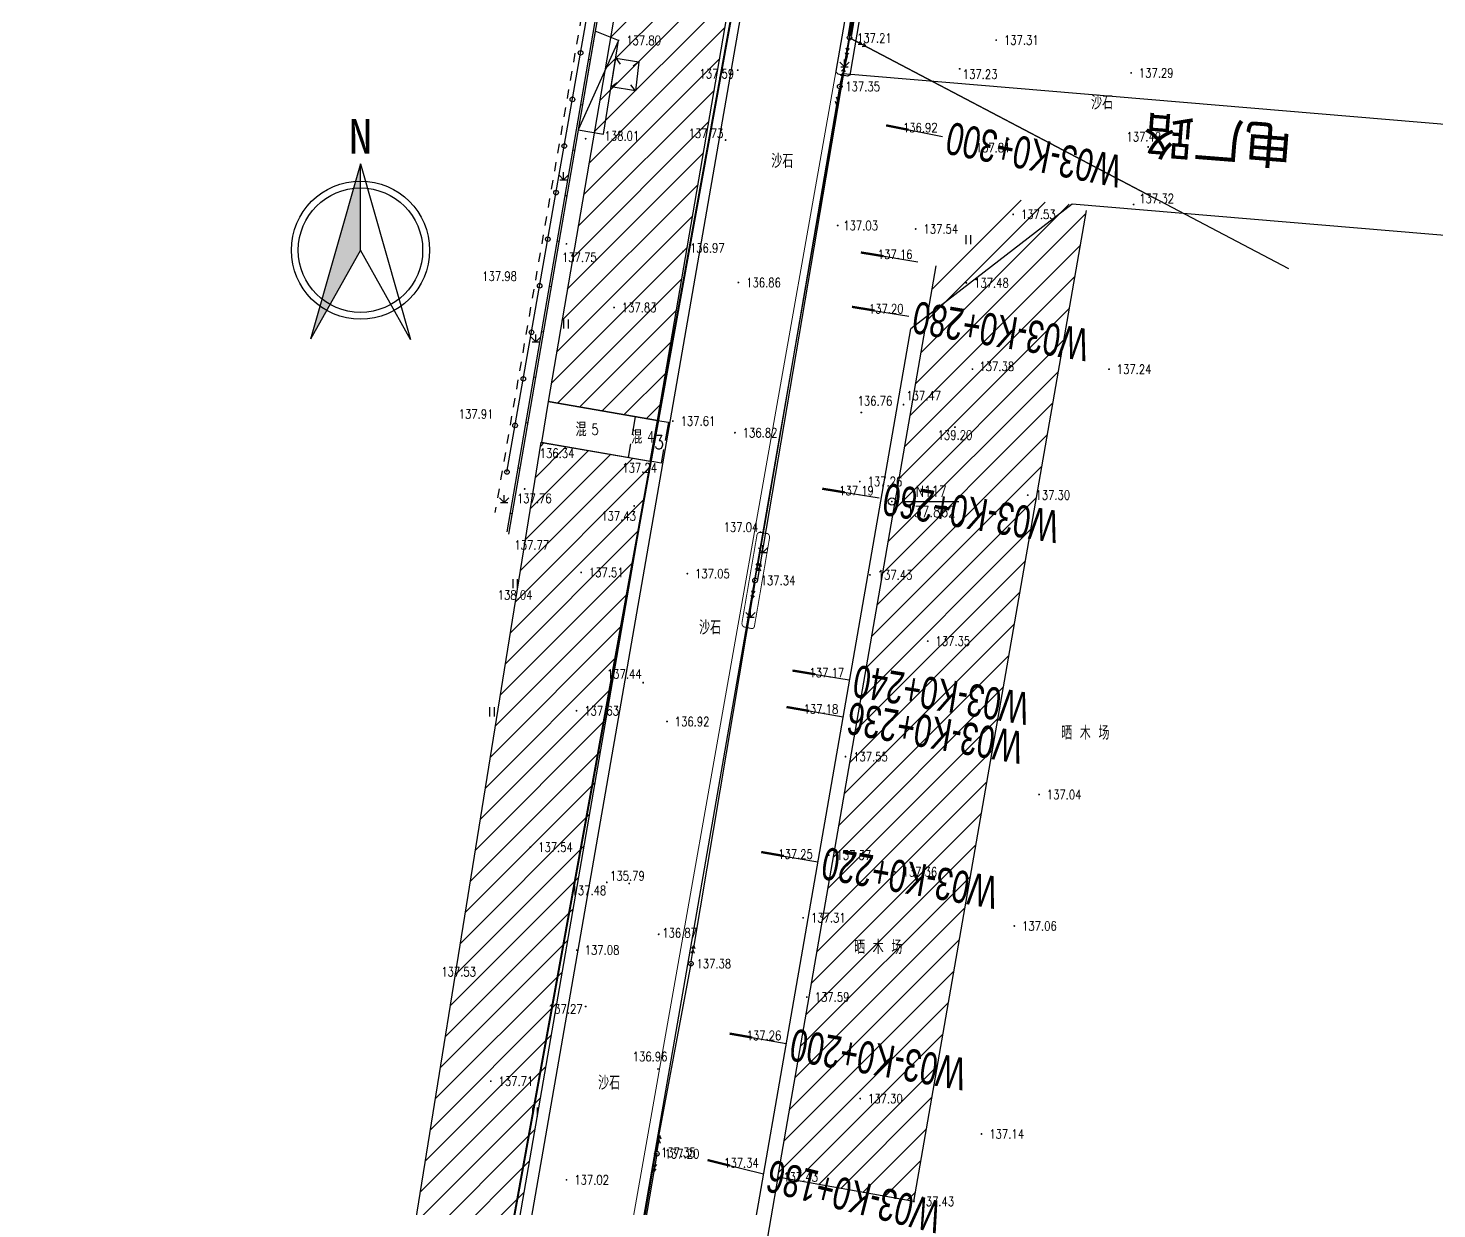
# Model space of a CAD drawing. Extents: x 529262 to 576451, y 2694391 to 2717535.
# Drawn here: x 562160.5 to 562313.4, y 2710609.4 to 2710737.5 of the extents above; entities that cross this region are included whole.
import ezdxf
from ezdxf.enums import TextEntityAlignment as Align
from ezdxf.xclip import XClip

# ---------------------------------------------------------------- set-up
doc = ezdxf.new("R2010")
doc.units = 0
doc.header["$XCLIPFRAME"] = 0
doc.linetypes.add('X5', pattern=[3, 2, -1])
doc.linetypes.add('X6', pattern=[2, 1, -1])
doc.layers.add('ASSIST', color=7, linetype='Continuous', plot=False)
for name, color, linetype in [('a红线图', 1, 'Continuous'), ('DLSS', 4, 'Continuous'), ('DMTZ', 8, 'Continuous'), ('GCD', 8, 'Continuous'), ('GXYZ', 8, 'Continuous'), ('JMD', 8, 'Continuous'), ('KZD', 8, 'Continuous'), ('PP-COM', 7, 'Continuous'), ('RD-中线', 40, 'Continuous'), ('RD-红线', 7, 'Continuous'), ('RD-路名', 7, 'Continuous'), ('ZBTZ', 8, 'Continuous'), ('ZJ', 7, 'Continuous'), ('桩号标注_W03-', 7, 'Continuous'), ('路名', 7, 'Continuous')]:
    doc.layers.add(name, color=color, linetype=linetype)
doc.layers.add('规划道路红线', color=5, linetype='Continuous', lineweight=40)
doc.styles.add('HZ', font='rs.shx', dxfattribs={"width": 0.8, "bigfont": 'hztxt.shx'})
doc.styles.add('JieTuHzTxt', font='smsim.shx', dxfattribs={"width": 0.7, "bigfont": 'smfs.shx'})
doc.styles.get("Standard").update_dxf_attribs({"font": '', "height": 2.5, "bigfont": 'smfs.shx'})
doc.styles.add('黑体', font='simhei.ttf')
doc.styles.get('Standard').set_extended_font_data('FangSong_GB2312')
doc.linetypes.add('10422', pattern='A,0.75,[150,AAA.SHX,S=0.5,R=0,X=0,Y=0.5],1.5,[177,AAA.SHX,S=1,R=0,X=0,Y=0.4],0.75', length=3)
doc.linetypes.add('1161', pattern='A,0,[149,AAA.SHX,S=0.15,R=0,X=0,Y=0],-1.6', length=1.6)
pattern_1 = [(45, (0, 0), (-1.414213562373095, 1.414213562373095), [])]

# ---------------------------------------------------------------- blocks, each defined once
blk = doc.blocks.new('Compass1')
for p, q in [((0, 12.5), (-7.245865642328226, -12.86052974814868)), ((0, 0), (0, 12.5)), ((0, 0), (-7.245865642328226, -12.86052974814868))]:
    blk.add_line(p, q)
at = {"color": 2}
for p, q in [((0, 12.5), (7.258392921233167, -12.9043752243162)), ((7.258392921233167, -12.9043752243162), (0, 0))]:
    blk.add_line(p, q, dxfattribs=at)
at = {"color": 3}
blk.add_circle((0, 0), 10, dxfattribs=at)
at = {"color": 2}
blk.add_circle((0, 0), 9, dxfattribs=at)
blk.add_solid([(-7.245865642328283, -12.86052974814882), (0, 12.5), (0, 0)], dxfattribs=at)
at = {"color": 3}
blk.add_text('N', height=5, dxfattribs=at).set_placement((-0.01376961122394693, 13.97023395669921), align=Align.CENTER)
blk = doc.blocks.new('A$C19FD0107')
at = {"layer": 'RD-中线', "color": 8}
blk.add_lwpolyline([(-8908.739917680621, 15466.10705175065), (-8808.43349801749, 16020.0458503128, -0.0201636333910522), (-8803.168046563864, 16043.65227073664), (-8800.367063879967, 16054.19071623124, 0.02184275446917041), (-8794.7494013682, 16079.78015332995), (-8712.595856793225, 16551.51167532103, 0.01258199938725423), (-8710.380826123059, 16566.44429534907), (-8701.407638691366, 16616.17290558945, 0.01964868548115308), (-8698.136677481234, 16639.51415248122)], format="xyb", dxfattribs=at)
at = {"layer": 'RD-中线', "color": 8, "linetype": 'Continuous', "flags": 128}
blk.add_lwpolyline([(-8490.720100715756, 16320.22751701577), (-8749.089377783239, 16341.96327072103)], dxfattribs=at)
at = {"layer": 'RD-红线', "color": 8}
blk.add_lwpolyline([(-8804.86277768761, 16091.6503953631), (-8724.417918302119, 16553.5705249249, 0.0128730000458982), (-8722.250859260559, 16568.23854696797), (-8720.931374274194, 16575.55101593724)], format="xyb", dxfattribs=at)
for points in [[(-8724.204379916191, 16327.82738912385), (-8741.725142300129, 16314.30727082817)], [(-8771.940874628723, 16140.80637197383), (-8741.725141249597, 16314.30727164168)]]:
    blk.add_lwpolyline(points, dxfattribs=at)
at = {"layer": 'RD-红线', "color": 8, "linetype": 'Continuous', "flags": 128}
blk.add_lwpolyline([(-8608.064007416368, 16318.05688327923), (-8724.204379916191, 16327.82738912478)], dxfattribs=at)
blk = doc.blocks.new('GC200')
at = {"linetype": 'Continuous', "const_width": 0.2, "flags": 128}
blk.add_lwpolyline([(-0.1, 0, 1), (0.1, 0, 1)], format="xyb", close=True, dxfattribs=at)
blk = doc.blocks.new('gc013a')
at = {"linetype": 'Continuous'}
blk.add_line((0.5, 0), (4, 0), dxfattribs=at)
at = {"linetype": 'Continuous', "flags": 128}
for points in [[(2.307212344848719, -0.4000565770862801), (3, 0), (2.307212344848719, 0.4000565770862801)], [(3.307212344848719, -0.4000565770862801), (4, 0), (3.307212344848719, 0.4000565770862801)]]:
    blk.add_lwpolyline(points, dxfattribs=at)
blk = doc.blocks.new('gc170')
at = {"color": 8, "linetype": 'Continuous'}
blk.add_circle((0, 0), 0.5, dxfattribs=at)
blk = doc.blocks.new('gc121')
at = {"color": 8}
for p, q in [((-0.5, -1), (-0.5, 1)), ((0.5, -1), (0.5, 1))]:
    blk.add_line(p, q, dxfattribs=at)
blk = doc.blocks.new('gc124')
at = {"color": 8}
for p, q in [((-1, 1), (0, 0)), ((-0.8, 0), (0.8, 0)), ((0, 0), (0, 1.6)), ((0, 0), (1, 1))]:
    blk.add_line(p, q, dxfattribs=at)
blk = doc.blocks.new('gc117')
at = {"color": 8}
blk.add_circle((0, 0), 0.8, dxfattribs=at)
blk.add_point((0, 0), dxfattribs=at)

msp = doc.modelspace()

# ---------------------------------------------------------------- hatches: boundary and pattern name
at = {"linetype": 'Continuous'}
h = msp.add_hatch(dxfattribs=at)
h.set_pattern_fill('ANSI31', color=8, scale=16, style=0)
h.set_pattern_definition(pattern_1)
h.paths.add_polyline_path([(562216.9020491774, 2710697.025414068), (562228.7970491775, 2710694.957414067), (562244.2380491775, 2710784.927414068), (562232.3430491773, 2710786.995414068)])
h = msp.add_hatch(dxfattribs=at)
h.set_pattern_fill('ANSI31', color=8, scale=16, style=0)
h.set_pattern_definition(pattern_1)
h.paths.add_polyline_path([(562216.1461693954, 2710692.609776839), (562228.005784963, 2710690.537992725), (562209.658, 2710584.423), (562209.022, 2710579.12), (562206.492, 2710564.238), (562195.7866566309, 2710566.114299515)])

# ---------------------------------------------------------------- linework, layer by layer
at = {"color": 8, "linetype": 'Continuous'}
for p, q in [((562257.390390469, 2710702.350076427), (562273.4711510524, 2710718.43083701)), ((562257.985491832, 2710705.773604915), (562270.862205867, 2710718.65031895)), ((562258.5805931953, 2710709.197133403), (562268.2532606815, 2710718.869800889)), ((562256.7952891055, 2710698.926547939), (562275.2486734283, 2710717.379932262)), ((562256.2001877425, 2710695.503019451), (562274.6514492857, 2710713.954280995)), ((562255.6050863795, 2710692.079490963), (562274.0542251426, 2710710.528629727)), ((562255.0099850157, 2710688.655962475), (562273.4570010002, 2710707.10297846)), ((562254.4148836527, 2710685.232433987), (562272.8597768573, 2710703.677327191)), ((562253.8197822897, 2710681.8089055), (562272.2625527144, 2710700.251675924)), ((562253.2246809264, 2710678.385377011), (562271.6653285718, 2710696.826024657)), ((562252.6295795632, 2710674.961848523), (562271.0681044287, 2710693.400373389)), ((562252.0344781997, 2710671.538320035), (562270.4708802858, 2710689.974722121)), ((562251.4393768366, 2710668.114791547), (562269.873656143, 2710686.549070854)), ((562250.8442754738, 2710664.69126306), (562269.2764320003, 2710683.123419587)), ((562250.2491741101, 2710661.267734571), (562268.6792078577, 2710679.697768319)), ((562249.6540727471, 2710657.844206084), (562268.0819837151, 2710676.272117051)), ((562249.0589713838, 2710654.420677596), (562267.484759572, 2710672.846465784)), ((562248.4638700204, 2710650.997149107), (562266.8875354289, 2710669.420814516)), ((562247.8687686571, 2710647.573620619), (562266.290311286, 2710665.995163248)), ((562247.2736672938, 2710644.150092131), (562265.6930871434, 2710662.569511981)), ((562246.6785659308, 2710640.726563644), (562265.0958630007, 2710659.143860714)), ((562246.0834645678, 2710637.303035156), (562264.4986388579, 2710655.718209446)), ((562245.4883632043, 2710633.879506668), (562263.901414715, 2710652.292558178)), ((562244.8932618413, 2710630.45597818), (562263.3041905721, 2710648.866906911)), ((562244.2981604778, 2710627.032449692), (562262.7069664293, 2710645.441255643)), ((562243.7030591145, 2710623.608921204), (562262.1097422861, 2710642.015604375)), ((562243.1079577515, 2710620.185392716), (562261.5125181435, 2710638.589953108)), ((562242.5128563882, 2710616.761864228), (562260.9152940011, 2710635.164301841)), ((562241.9177550252, 2710613.33833574), (562260.318069858, 2710631.738650573)), ((562243.8846711, 2710612.47682469), (562259.7208457154, 2710628.312999305)), ((562246.2829358527, 2710612.046662318), (562259.1236215723, 2710624.887348038)), ((562248.6812006054, 2710611.616499946), (562258.5263974296, 2710621.46169677)), ((562251.0794653576, 2710611.186337573), (562257.9291732865, 2710618.036045502)), ((562253.4777301103, 2710610.756175201), (562257.3319491441, 2710614.610394235)), ((562255.875994863, 2710610.326012829), (562256.7347250013, 2710611.184742968))]:
    msp.add_line(p, q, dxfattribs=at)
at = {"layer": 'ASSIST', "linetype": 'Continuous', "flags": 128}
for points, elevation in [([(562212.4400491775, 2710689.363414068), (562223.5516851274, 2710752.555414068)], -143.229), ([(562212.4400491775, 2710689.363414068), (562223.5516851274, 2710752.555414068)], -143.229), ([(562249.6200491774, 2710736.500414067), (562250.0180491775, 2710738.919414068)], -143.229), ([(562249.6200491774, 2710736.500414067), (562250.0180491775, 2710738.919414068)], -143.229), ([(562249.6200491774, 2710736.500414067), (562249.6200491774, 2710736.500414067)], -143.229), ([(562249.6200491774, 2710736.500414067), (562282.6407414704, 2710719.120883625)], -143.229), ([(562249.6200491774, 2710736.500414067), (562249.6200491774, 2710736.500414067)], -143.229), ([(562249.6200491774, 2710736.500414067), (562282.6407414704, 2710719.120883625)], -143.229), ([(562232.412, 2710636.002), (562228.5545836235, 2710615.517958099), (562219.11, 2710559.777), (562205.916, 2710483.02)], 24.62800000000001), ([(562232.412, 2710636.002), (562228.5545836235, 2710615.517958099), (562219.11, 2710559.777), (562205.916, 2710483.02)], 24.62800000000001), ([(562228.7070491775, 2710615.370414068), (562228.7070491775, 2710615.370414068)], -143.229), ([(562228.7070491775, 2710615.370414068), (562228.7070491775, 2710615.370414068)], -143.229)]:
    msp.add_lwpolyline(points, dxfattribs=dict(at, elevation=elevation))
at = {"layer": 'a红线图', "color": 8, "lineweight": 0}
msp.add_lwpolyline([(562196.3548067149, 2710440.01159227), (562297.0550711695, 2711009.448891163)], dxfattribs=at)
msp.add_lwpolyline([(562196.3548067149, 2710440.01159227), (562297.0550711695, 2711009.448891163)], dxfattribs=at)
at = {"layer": 'DLSS', "linetype": 'X6', "elevation": -143.229}
msp.add_lwpolyline([(562222.9103172797, 2710752.555414068), (562211.131198489, 2710684.95696437)], dxfattribs=at)
at = {"layer": 'DLSS', "color": 8, "linetype": 'Continuous', "const_width": 0.1, "elevation": -6.164999999999992, "flags": 128}
msp.add_lwpolyline([(562239.5890491775, 2710682.590414068, -0.3424486867182413), (562239.9670491775, 2710682.813414068), (562240.7640491775, 2710682.670414068, -0.279635320963619), (562240.9350491775, 2710682.173414068), (562239.3000491775, 2710672.612414068, -0.4549136334760963), (562238.9310491775, 2710672.387414068), (562238.1202154962, 2710672.561296568, -0.2652260862706283), (562237.9540491775, 2710673.029414068)], format="xyb", close=True, dxfattribs=at)
at = {"layer": 'DMTZ', "linetype": '10422', "elevation": -5.766999999999996, "flags": 128}
msp.add_lwpolyline([(562249.9200491775, 2710742.836414068, -0.3424486867182413), (562250.2980491775, 2710743.059414068), (562251.0950491775, 2710742.916414068, -0.3395791196072821), (562251.3600491774, 2710742.411414068), (562249.7080491774, 2710732.660414068, -0.3726079531094887), (562249.4050491775, 2710732.340414068), (562248.5290491774, 2710732.502414068, -0.3207188184107249), (562248.1850491775, 2710732.851414068)], format="xyb", close=True, dxfattribs=at)
at = {"layer": 'GXYZ', "linetype": 'Continuous'}
for p, q in [((562249.6200491774, 2710736.500414067, -143.229), (562239.6120491775, 2710677.482414068, -143.229)), ((562297.2980491775, 2710711.406414067), (562249.6200491774, 2710736.500414067)), ((562249.3605988945, 2710734.51634854, 24.62800000000001), (562249.0284011055, 2710733.14665146, 24.62800000000001)), ((562248.219361243, 2710729.231705991, 24.62800000000001), (562239.7136387571, 2710679.571294009, 24.62800000000001)), ((562239.0457718426, 2710675.627451049, 24.62800000000001), (562232.7422281575, 2710637.974548951, 24.62800000000001)), ((562228.7070491775, 2710615.370414068, -143.229), (562219.1060491775, 2710559.441414068, -143.229))]:
    msp.add_line(p, q, dxfattribs=at)
at = {"layer": 'GXYZ', "linetype": 'Continuous', "const_width": 0.5, "elevation": -143.229, "flags": 128}
msp.add_lwpolyline([(562249.6606361922, 2710736.747097456), (562249.9774621627, 2710738.672730679)], dxfattribs=at)
at = {"layer": 'JMD', "linetype": 'Continuous'}
for p, q in [((562224.5490491774, 2710736.204414068, -143.229), (562220.1665479973, 2710726.493905785, -143.229)), ((562221.4769705943, 2710734.102192627, -143.229), (562221.2798230104, 2710734.136076928, -143.229)), ((562224.2432038599, 2710734.276415151, -143.229), (562224.7132747706, 2710733.629087306, -143.229)), ((562226.7710491775, 2710733.875414067, -143.229), (562226.1316893249, 2710733.394561721, -143.229)), ((562223.748641572, 2710731.158775282, -143.229), (562224.3966594551, 2710731.627894481, -143.229)), ((562226.3800491774, 2710730.733414067, -143.229), (562225.900136846, 2710731.37347981, -143.229)), ((562220.6282856751, 2710729.174745314, -143.229), (562220.4311351965, 2710729.208630112, -143.229)), ((562219.7796007558, 2710724.247298001, -143.229), (562219.5824473825, 2710724.281183297, -143.229)), ((562218.9309158365, 2710719.319850688, -143.229), (562218.7337595685, 2710719.353736481, -143.229)), ((562218.0822309172, 2710714.392403375, -143.229), (562217.8850717546, 2710714.426289666, -143.229)), ((562217.233545998, 2710709.464956061, -143.229), (562217.0363839406, 2710709.49884285, -143.229)), ((562216.3848610787, 2710704.537508748, -143.229), (562216.1876961266, 2710704.571396034, -143.229)), ((562215.5361761594, 2710699.610061435, -143.229), (562215.3390083127, 2710699.643949219, -143.229)), ((562214.6874912401, 2710694.682614123, -143.229), (562214.4903204987, 2710694.716502403, -143.229)), ((562213.8388063209, 2710689.755166809, -143.229), (562213.6416326847, 2710689.789055588, -143.229)), ((562212.9901214016, 2710684.827719496, -143.229), (562212.7929448708, 2710684.861608772, -143.229))]:
    msp.add_line(p, q, dxfattribs=at)
at = {"layer": 'JMD', "linetype": 'Continuous', "flags": 128}
msp.add_lwpolyline([(562216.9020491774, 2710697.025414068), (562228.7970491775, 2710694.957414067), (562244.2380491775, 2710784.927414068), (562232.3430491773, 2710786.995414068)], close=True, dxfattribs=at)
for points, elevation in [([(562224.4523112293, 2710752.555414068), (562212.447516268, 2710682.8560644)], -143.229), ([(562224.6552837762, 2710752.555414068), (562212.6067564209, 2710682.601910245)], -143.229), ([(562275.3101684238, 2710717.732664834), (562256.5619999999, 2710610.194), (562256.612, 2710610.194), (562241.832, 2710612.845), (562259.0255445942, 2710711.756871766)], 24.62800000000001)]:
    msp.add_lwpolyline(points, dxfattribs=dict(at, elevation=elevation))
at = {"layer": 'JMD', "linetype": 'Continuous', "elevation": -143.229}
msp.add_lwpolyline([(562222.9330491775, 2710726.017414067), (562224.5490491774, 2710736.204414068), (562222.0144719451, 2710737.222914496), (562220.1665479973, 2710726.493905785)], close=True, dxfattribs=at)
at = {"layer": 'JMD', "linetype": 'Continuous', "flags": 128}
for points, elevation in [([(562224.2432038599, 2710734.276415151), (562226.7710491775, 2710733.875414067), (562226.3800491774, 2710730.733414067), (562223.748641572, 2710731.158775282)], -143.229), ([(562216.1820491775, 2710692.553414068), (562227.9990491775, 2710690.530414068), (562228.7970491775, 2710694.957414067), (562216.9020491774, 2710697.025414068)], -6.893000000000001), ([(562216.1461693954, 2710692.609776839), (562228.005784963, 2710690.537992725), (562209.658, 2710584.423), (562209.022, 2710579.12), (562206.492, 2710564.238), (562195.7866566309, 2710566.114299515)], 24.62800000000001)]:
    msp.add_lwpolyline(points, close=True, dxfattribs=dict(at, elevation=elevation))
at = {"layer": 'JMD', "linetype": 'Continuous', "elevation": -143.229}
msp.add_lwpolyline([(562226.7710491775, 2710733.875414067), (562226.3800491774, 2710730.733414067)], dxfattribs=at)
at = {"layer": 'JMD', "linetype": 'X5', "elevation": -6.893000000000001, "flags": 128}
msp.add_lwpolyline([(562226.3567527678, 2710695.381670728), (562225.596654472, 2710690.941689729)], dxfattribs=at)
at = {"layer": 'JMD', "linetype": 'X5', "elevation": -143.229}
msp.add_lwpolyline([(562228.7970491775, 2710694.957414067), (562229.9650491775, 2710694.758414068), (562229.1670491776, 2710690.331414068), (562227.9990491775, 2710690.530414068)], dxfattribs=at)
at = {"layer": 'KZD', "linetype": 'Continuous'}
msp.add_line((562255.4800367266, 2710686.172379866), (562261.4800367266, 2710686.172379866), dxfattribs=at)
at = {"layer": 'ZBTZ', "linetype": '1161', "flags": 128}
msp.add_lwpolyline([(562235.049, 2710573.119), (562241.8820000001, 2710612.845)], dxfattribs=at)
at = {"layer": '桩号标注_W03-'}
for p, q in [((562254.8164652972, 2710726.742370785), (562259.7207272337, 2710725.768607539)), ((562252.0857376885, 2710712.989332226), (562257.020193405, 2710712.182395561)), ((562251.1208862832, 2710707.08922044), (562256.0553419997, 2710706.282283775)), ((562247.8931396201, 2710687.351397574), (562252.8275953366, 2710686.544460909)), ((562244.6653929569, 2710667.613574709), (562249.5998486734, 2710666.806638043)), ((562244.0163710307, 2710663.644775062), (562248.9420373297, 2710662.78581551)), ((562241.2713969345, 2710647.903840154), (562246.1970632335, 2710647.044880603)), ((562237.8355587263, 2710628.201174959), (562242.7612250253, 2710627.342215407)), ((562235.4267755102, 2710614.388112073), (562240.2787066938, 2710613.180319131))]:
    msp.add_line(p, q, dxfattribs=at)
at = {"layer": '桩号标注_W03-', "const_width": 0.25}
for points in [[(562253.5903998131, 2710726.985811596), (562256.0425307814, 2710726.498929973)], [(562250.8521237593, 2710713.191066393), (562253.3193516176, 2710712.78759806)], [(562249.8872723541, 2710707.290954607), (562252.3545002124, 2710706.887486273)], [(562246.659525691, 2710687.553131741), (562249.1267535492, 2710687.149663408)], [(562243.4317790278, 2710667.815308875), (562245.8990068861, 2710667.411840542)], [(562242.784954456, 2710663.85951495), (562245.2477876054, 2710663.430035174)], [(562240.0399803598, 2710648.118580042), (562242.5028135092, 2710647.689100266)], [(562236.6041421517, 2710628.415914847), (562239.066975301, 2710627.986435071)], [(562234.2137927143, 2710614.690060309), (562236.6397583061, 2710614.086163838)]]:
    msp.add_lwpolyline(points, dxfattribs=at)
at = {"layer": '规划道路红线'}
msp.add_line((562189.4184634853, 2710477.016235957), (562277.7876747194, 2710965.032206157), dxfattribs=at)
msp.add_line((562189.4184634853, 2710477.016235957), (562277.7876747194, 2710965.032206157), dxfattribs=at)
msp.add_line((562189.4184634853, 2710477.016235957), (562277.7876747194, 2710965.032206157), dxfattribs=at)

# ---------------------------------------------------------------- block references
at = {"layer": 'GCD', "linetype": 'Continuous'}
ref = msp.add_blockref('GC200', (562249.832, 2710736.46, 137.212), dxfattribs=dict(at, xscale=0.5, yscale=0.5, zscale=0.5))
ref.add_attrib('height', '137.21', dxfattribs={"linetype": 'Continuous', "height": 1, "style": 'HZ', "width": 0.8}).set_placement((562250.432, 2710736.46, 137.212), align=Align.MIDDLE_LEFT)
at = {"layer": 'GCD', "linetype": 'Continuous', "xscale": 0.5, "yscale": 0.5}
for p in [(562224.5490367266, 2710736.204379866, 137.8), (562265.5410367267, 2710736.236379866, 137.312), (562237.4900367266, 2710732.975379866, 137.589), (562261.5780367266, 2710733.121379866, 137.225), (562280.1820367266, 2710732.675379866, 137.29), (562220.9840367266, 2710725.534379866, 138.005), (562236.1780367267, 2710725.390379866, 137.727), (562266.8890367267, 2710725.472379866, 137.809), (562282.0290367266, 2710724.639379865, 137.42), (562280.4570367266, 2710718.396379866, 137.324), (562267.3820367266, 2710717.324379866, 137.531), (562256.8080367267, 2710715.740379866, 137.541), (562218.9020367266, 2710714.123379866, 137.748), (562231.5600367266, 2710713.301379866, 136.972), (562237.5640367266, 2710709.931379866, 136.858), (562262.3020367266, 2710709.885379866, 137.483), (562224.0670367266, 2710707.216379866, 137.832), (562262.9620367266, 2710700.533379866, 137.379), (562277.7880367266, 2710700.517379866, 137.243), (562255.4870367267, 2710696.674379866, 137.469), (562230.4490367266, 2710694.889379865, 137.607), (562216.1820367266, 2710692.553379866, 136.336), (562237.1890367266, 2710693.627379866, 136.817), (562227.9990367267, 2710690.530379866, 137.244), (562250.7380367266, 2710688.332379865, 137.263), (562214.3660367266, 2710687.527379866, 137.76), (562268.9630367266, 2710686.858379866, 137.303), (562226.2530367266, 2710685.683379866, 137.425), (562239.9480367267, 2710682.828379866, 137.042), (562220.4890367266, 2710678.468379866, 137.506), (562232.0200367266, 2710678.334379866, 137.051), (562251.8400367267, 2710678.196379866, 137.432), (562258.1120367267, 2710671.013379866, 137.351), (562227.2250367266, 2710666.502379866, 137.439), (562219.9950367266, 2710663.453379866, 137.625), (562249.1770367266, 2710658.472379866, 137.551), (562270.1920367266, 2710654.359379866, 137.043), (562214.9850367266, 2710648.646379866, 137.54), (562247.3660367266, 2710647.782379866, 137.367), (562254.5280367266, 2710645.968379866, 137.357), (562223.2780367266, 2710644.830379866, 137.484), (562244.5890367266, 2710640.984379866, 137.312), (562228.9140367266, 2710639.192379866, 136.866), (562267.5030367266, 2710640.093379866, 137.06), (562220.9860367266, 2710631.355379866, 137.274), (562244.9990367267, 2710632.380379866, 137.586), (562228.8370367266, 2710624.577379866, 136.957), (562210.6880367267, 2710623.246379866, 137.713), (562250.7860367267, 2710621.358379866, 137.298), (562263.9530367266, 2710617.521379866, 137.139), (562228.7070367266, 2710615.370379866, 137.201)]:
    msp.add_blockref('GC200', p, dxfattribs=at)
at = {"layer": 'GCD', "linetype": 'Continuous'}
ref = msp.add_blockref('GC200', (562248.557, 2710731.203, 137.352), dxfattribs=dict(at, xscale=0.5, yscale=0.5, zscale=0.5))
ref.add_attrib('height', '137.35', dxfattribs={"linetype": 'Continuous', "height": 1, "style": 'HZ', "width": 0.8}).set_placement((562249.157, 2710731.203, 137.352), align=Align.MIDDLE_LEFT)
ref = msp.add_blockref('GC200', (562254.8128823475, 2710726.740430362, 136.917), dxfattribs=dict(at, xscale=0.5, yscale=0.5, zscale=0.5))
ref.add_attrib('height', '136.92', dxfattribs={"linetype": 'Continuous', "height": 1, "style": 'HZ', "width": 0.8}).set_placement((562255.4128823475, 2710726.740430362, 136.917), align=Align.MIDDLE_LEFT)
ref = msp.add_blockref('GC200', (562248.3380903195, 2710716.113524306, 137.029), dxfattribs=dict(at, xscale=0.5, yscale=0.5, zscale=0.5))
ref.add_attrib('height', '137.03', dxfattribs={"linetype": 'Continuous', "height": 1, "style": 'HZ', "width": 0.8}).set_placement((562248.9380903195, 2710716.113524306, 137.029), align=Align.MIDDLE_LEFT)
ref = msp.add_blockref('GC200', (562252.0869092402, 2710712.991505048, 137.16), dxfattribs=dict(at, xscale=0.5, yscale=0.5, zscale=0.5))
ref.add_attrib('height', '137.16', dxfattribs={"linetype": 'Continuous', "height": 1, "style": 'HZ', "width": 0.8}).set_placement((562252.6869092402, 2710712.991505048, 137.16), align=Align.MIDDLE_LEFT)
ref = msp.add_blockref('GC200', (562251.1186865519, 2710707.076528681, 137.203), dxfattribs=dict(at, xscale=0.5, yscale=0.5, zscale=0.5))
ref.add_attrib('height', '137.20', dxfattribs={"linetype": 'Continuous', "height": 1, "style": 'HZ', "width": 0.8}).set_placement((562251.7186865519, 2710707.076528681, 137.203), align=Align.MIDDLE_LEFT)
at = {"layer": 'GCD', "linetype": 'Continuous', "xscale": 0.5, "yscale": 0.5, "zscale": 0.5}
for p in [(562250.9060367267, 2710695.822379866, 136.76), (562261.0681341371, 2710694.240596821, 139.203), (562229.8169984095, 2710662.277707606, 136.923), (562225.7130367266, 2710644.702379866, 135.794), (562220.0360367267, 2710637.481379866, 137.081), (562218.9048995512, 2710612.54118915, 137.023)]:
    msp.add_blockref('GC200', p, dxfattribs=at)
at = {"layer": 'GCD', "linetype": 'Continuous'}
ref = msp.add_blockref('GC200', (562247.8943416253, 2710687.342811841, 137.187), dxfattribs=dict(at, xscale=0.5, yscale=0.5, zscale=0.5))
ref.add_attrib('height', '137.19', dxfattribs={"linetype": 'Continuous', "height": 1, "style": 'HZ', "width": 0.8}).set_placement((562248.4943416252, 2710687.342811841, 137.187), align=Align.MIDDLE_LEFT)
ref = msp.add_blockref('GC200', (562239.376, 2710677.6, 137.344), dxfattribs=dict(at, xscale=0.5, yscale=0.5, zscale=0.5))
ref.add_attrib('height', '137.34', dxfattribs={"linetype": 'Continuous', "height": 1, "style": 'HZ', "width": 0.8}).set_placement((562239.976, 2710677.6, 137.344), align=Align.MIDDLE_LEFT)
ref = msp.add_blockref('GC200', (562244.6708928982, 2710667.581872239, 137.172), dxfattribs=dict(at, xscale=0.5, yscale=0.5, zscale=0.5))
ref.add_attrib('height', '137.17', dxfattribs={"linetype": 'Continuous', "height": 1, "style": 'HZ', "width": 0.8}).set_placement((562245.2708928982, 2710667.581872239, 137.172), align=Align.MIDDLE_LEFT)
ref = msp.add_blockref('GC200', (562244.0371949213, 2710663.640358489, 137.18), dxfattribs=dict(at, xscale=0.5, yscale=0.5, zscale=0.5))
ref.add_attrib('height', '137.18', dxfattribs={"linetype": 'Continuous', "height": 1, "style": 'HZ', "width": 0.8}).set_placement((562244.6371949213, 2710663.640358489, 137.18), align=Align.MIDDLE_LEFT)
ref = msp.add_blockref('GC200', (562241.2730606612, 2710647.897068615, 137.254), dxfattribs=dict(at, xscale=0.5, yscale=0.5, zscale=0.5))
ref.add_attrib('height', '137.25', dxfattribs={"linetype": 'Continuous', "height": 1, "style": 'HZ', "width": 0.8}).set_placement((562241.8730606611, 2710647.897068615, 137.254), align=Align.MIDDLE_LEFT)
ref = msp.add_blockref('GC200', (562232.412, 2710636.002, 137.381), dxfattribs=dict(at, xscale=0.5, yscale=0.5, zscale=0.5))
ref.add_attrib('height', '137.38', dxfattribs={"linetype": 'Continuous', "height": 1, "style": 'HZ', "width": 0.8}).set_placement((562233.012, 2710636.002, 137.381), align=Align.MIDDLE_LEFT)
ref = msp.add_blockref('GC200', (562237.848996416, 2710628.21319976, 137.255), dxfattribs=dict(at, xscale=0.5, yscale=0.5, zscale=0.5))
ref.add_attrib('height', '137.26', dxfattribs={"linetype": 'Continuous', "height": 1, "style": 'HZ', "width": 0.8}).set_placement((562238.448996416, 2710628.21319976, 137.255), align=Align.MIDDLE_LEFT)
ref = msp.add_blockref('GC200', (562228.547, 2710615.515, 137.345), dxfattribs=dict(at, xscale=0.5, yscale=0.5, zscale=0.5))
ref.add_attrib('height', '137.35', dxfattribs={"linetype": 'Continuous', "height": 1, "style": 'HZ', "width": 0.8}).set_placement((562229.147, 2710615.515, 137.345), align=Align.MIDDLE_LEFT)
ref = msp.add_blockref('GC200', (562235.4088383542, 2710614.385054366, 137.343), dxfattribs=dict(at, xscale=0.5, yscale=0.5, zscale=0.5))
ref.add_attrib('height', '137.34', dxfattribs={"linetype": 'Continuous', "height": 1, "style": 'HZ', "width": 0.8}).set_placement((562236.0088383541, 2710614.385054366, 137.343), align=Align.MIDDLE_LEFT)
ref = msp.add_blockref('GC200', (562241.832, 2710612.845, 137.431), dxfattribs=dict(at, xscale=0.5, yscale=0.5, zscale=0.5))
ref.add_attrib('height', '137.43', dxfattribs={"linetype": 'Continuous', "height": 1, "style": 'HZ', "width": 0.8}).set_placement((562242.432, 2710612.845, 137.431), align=Align.MIDDLE_LEFT)
ref = msp.add_blockref('GC200', (562256.612, 2710610.194, 137.426), dxfattribs=dict(at, xscale=0.5, yscale=0.5, zscale=0.5))
ref.add_attrib('height', '137.43', dxfattribs={"linetype": 'Continuous', "height": 1, "style": 'HZ', "width": 0.8}).set_placement((562257.2119999999, 2710610.194, 137.426), align=Align.MIDDLE_LEFT)
at = {"layer": 'GXYZ', "linetype": 'Continuous', "xscale": 0.5, "yscale": 0.5, "zscale": 0.5}
for p in [(562249.6200491774, 2710736.500414067, -143.229), (562249.6200491774, 2710736.500414067, -143.229), (562249.6200491774, 2710736.500414067, -143.229), (562249.6200491774, 2710736.500414067, -143.229), (562228.7070491775, 2710615.370414068, -143.229)]:
    msp.add_blockref('gc170', p, dxfattribs=at)
at = {"layer": 'GXYZ', "linetype": 'Continuous'}
for p, xscale, yscale, zscale, rotation in [((562249.6200491774, 2710736.500414067, -143.229), 0.4999999998608008, 0.4999999998608008, 0.4999999998608008, 260.3756017065248), ((562249.6200491774, 2710736.500414067, -143.229), 0.4999999999363245, 0.4999999999363245, 0.4999999999363245, 332.2411622534771), ((562239.6120491775, 2710677.482414068, -143.229), 0.4999999998608008, 0.4999999998608008, 0.4999999998608008, 80.37560170652476), ((562228.7070491775, 2710615.370414068, -143.229), 0.4999999998042787, 0.4999999998042787, 0.4999999998042787, 80.04207285633177), ((562228.7070491775, 2710615.370414068, -143.229), 0.5000000001581658, 0.5000000001581658, 0.5000000001581658, 260.2593138797977)]:
    msp.add_blockref('gc013a', p, dxfattribs=dict(at, xscale=xscale, yscale=yscale, zscale=zscale, rotation=rotation))
for p, xscale, yscale, rotation in [((562248.557, 2710731.203, 24.62800000000001), 0.5000000000491217, 0.5000000000491217, 76.36707844943757), ((562248.557, 2710731.203, 24.62800000000001), 0.4999999998190608, 0.4999999998190608, 260.2808176625257), ((562239.376, 2710677.6, 24.62800000000001), 0.4999999998190608, 0.4999999998190608, 80.28081766252576), ((562239.376, 2710677.6, 24.62800000000001), 0.499999999867246, 0.499999999867246, 260.4961384050872), ((562232.412, 2710636.002, 24.62800000000001), 0.499999999867246, 0.499999999867246, 80.49613840508724)]:
    msp.add_blockref('gc013a', p, dxfattribs=dict(at, xscale=xscale, yscale=yscale, rotation=rotation))
at = {"layer": 'GXYZ', "linetype": 'Continuous', "xscale": 0.5, "yscale": 0.5}
for p in [(562248.557, 2710731.203, 24.62800000000001), (562239.376, 2710677.6, 24.62800000000001), (562232.412, 2710636.002, 24.62800000000001)]:
    msp.add_blockref('gc170', p, dxfattribs=at)
at = {"layer": 'KZD', "linetype": 'Continuous', "xscale": 0.5, "yscale": 0.5, "zscale": 0.5}
msp.add_blockref('gc117', (562254.2300367266, 2710686.172379866, 137.862), dxfattribs=at)
at = {"layer": 'PP-COM'}
ref = msp.add_blockref('A$C19FD0107', (570997.9927985519, 2694390.602628201), dxfattribs=at)
XClip(ref).set_block_clipping_path([(-9366.438313488383, 14428.60439108219), (-3328.44807433628, 17452.748486375436)])
at = {"layer": 'ZBTZ', "linetype": 'Continuous', "xscale": 0.4999999999983888, "yscale": 0.4999999999983888, "zscale": 0.4999999999983888, "rotation": 80.0271027125892}
for p in [(562220.4389639982, 2710734.853333611, -143.229), (562219.5501956849, 2710729.798898106, -143.229), (562218.6614273714, 2710724.744462601, -143.229), (562217.772659058, 2710719.690027096, -143.229), (562216.8838907446, 2710714.635591592, -143.229), (562215.9951224312, 2710709.581156087, -143.229), (562215.1063541177, 2710704.526720582, -143.229), (562214.2175858043, 2710699.472285077, -143.229), (562213.328817491, 2710694.417849572, -143.229), (562212.4400491775, 2710689.363414068, -143.229)]:
    msp.add_blockref('gc170', p, dxfattribs=at)
at = {"layer": 'ZBTZ', "linetype": 'Continuous', "xscale": 0.5, "yscale": 0.5}
for name, p in [('gc124', (562249.0871235423, 2710733.335146579, -143.229)), ('gc124', (562218.5973890573, 2710721.088848101, -143.229)), ('gc121', (562262.5472200371, 2710714.583318562, -143.229)), ('gc121', (562218.8588773747, 2710705.424086767, -143.229)), ('gc124', (562215.5871414819, 2710703.499324003, -143.229)), ('gc124', (562212.1507931722, 2710686.052603081, -143.229)), ('gc124', (562240.2279883302, 2710680.626315263, -143.229)), ('gc121', (562213.3499377015, 2710677.244280049, -143.229)), ('gc124', (562238.8712205415, 2710673.608861737, -143.229)), ('gc121', (562210.8428386782, 2710663.344151436, -143.229)), ('gc121', (562215.4938497271, 2710619.897480058, -143.229))]:
    msp.add_blockref(name, p, dxfattribs=at)
at = {"layer": '路名', "xscale": 0.75, "yscale": 0.75}
msp.add_blockref('Compass1', (562196.5442383544, 2710713.440191125, -24.62800000000001), dxfattribs=at)

# ---------------------------------------------------------------- texts
at = {"layer": 'GCD', "linetype": 'Continuous', "style": 'HZ', "width": 0.8}
for s, p in [('137.80', (562227.2740367266, 2710736.204379866)), ('137.31', (562268.2660367267, 2710736.236379866)), ('137.59', (562235.2201342082, 2710732.584244725)), ('137.23', (562263.7994061203, 2710732.539239416)), ('137.29', (562282.9070367266, 2710732.675379866)), ('138.01', (562224.9151989713, 2710725.845792919)), ('137.73', (562234.0443089204, 2710726.117286918)), ('137.42', (562281.5637139279, 2710725.748310609)), ('137.81', (562265.2066981106, 2710724.565383748)), ('137.32', (562282.9489203031, 2710719.040284754)), ('137.53', (562270.1070367265, 2710717.324379866)), ('137.54', (562259.5330367266, 2710715.740379866)), ('136.97', (562234.1850325845, 2710713.674317986)), ('137.75', (562220.2989123132, 2710712.659628723)), ('137.98', (562211.6385812851, 2710710.609739044)), ('136.86', (562240.2890367266, 2710709.931379866)), ('137.48', (562265.0270367266, 2710709.885379866)), ('137.83', (562226.7920367266, 2710707.216379866)), ('137.38', (562265.60427413, 2710700.8372821)), ('137.24', (562280.5130367266, 2710700.517379866)), ('136.76', (562252.3786783926, 2710697.07951356)), ('137.47', (562257.6626307421, 2710697.645118423)), ('137.91', (562209.0963458136, 2710695.66371354)), ('137.61', (562233.1740367266, 2710694.889379865)), ('136.82', (562239.9140367266, 2710693.627379866)), ('139.20', (562261.0681341371, 2710693.372779021)), ('136.34', (562217.8780145935, 2710691.402874105)), ('137.24', (562226.8469169635, 2710689.814148208)), ('137.26', (562253.4630367266, 2710688.332379865)), ('137.76', (562215.404833517, 2710686.497741245)), ('137.30', (562271.6880367266, 2710686.858379866)), ('137.43', (562224.5583299637, 2710684.590987321)), ('137.04', (562237.8358715178, 2710683.377140188)), ('137.77', (562215.1320367266, 2710681.442379866)), ('137.51', (562223.2140367266, 2710678.468379866)), ('137.05', (562234.7450367266, 2710678.334379866)), ('137.43', (562254.5650367266, 2710678.196379866)), ('138.04', (562213.3280367266, 2710676.013379866)), ('137.35', (562260.8370367266, 2710671.013379866)), ('137.44', (562225.1760139716, 2710667.448059437)), ('137.63', (562222.7200367266, 2710663.453379866)), ('136.92', (562232.5419984094, 2710662.277707606)), ('137.55', (562251.9020367266, 2710658.472379866)), ('137.04', (562272.9170367266, 2710654.359379866)), ('137.54', (562217.7100367266, 2710648.646379866)), ('137.37', (562250.0910367266, 2710647.782379866)), ('135.79', (562225.5134317866, 2710645.531093786)), ('137.36', (562257.2530367266, 2710645.968379866)), ('137.48', (562221.3338176976, 2710643.954902185)), ('137.31', (562247.3140367266, 2710640.984379866)), ('137.06', (562270.2280367266, 2710640.093379866)), ('136.87', (562231.1808713335, 2710639.348219397)), ('137.08', (562222.7610367266, 2710637.481379866)), ('137.53', (562207.1970367266, 2710635.126379866)), ('137.59', (562247.7240367266, 2710632.380379866)), ('137.27', (562218.7768525591, 2710631.081292183)), ('136.96', (562227.9792245142, 2710625.918589096)), ('137.71', (562213.4130367266, 2710623.246379866)), ('137.30', (562253.5110367266, 2710621.358379866)), ('137.14', (562266.6780367265, 2710617.521379866)), ('137.20', (562231.4320367266, 2710615.370379866)), ('137.02', (562221.6298995512, 2710612.54118915))]:
    msp.add_text(s, height=1, dxfattribs=at).set_placement(p, align=Align.MIDDLE)
at = {"layer": 'JMD', "linetype": 'Continuous', "style": 'HZ', "width": 0.8}
for p in [(562221.0891197353, 2710693.985325759, -143.229), (562227.1329479358, 2710693.182747618, -143.229)]:
    msp.add_text('混', height=1.5, dxfattribs=at).set_placement(p, align=Align.MIDDLE_RIGHT)
for s, p in [('5', (562221.5891197353, 2710693.985325759, -143.229)), ('4', (562227.6329479358, 2710693.182747618, -143.229))]:
    msp.add_text(s, height=1.2, dxfattribs=at).set_placement(p, align=Align.MIDDLE_LEFT)
at = {"layer": 'KZD', "linetype": 'Continuous', "style": 'HZ', "width": 0.8}
for s, p in [('N117', (562258.4800367266, 2710687.272379866)), ('137.862', (562258.4800367266, 2710685.072379866))]:
    msp.add_text(s, height=1.2, dxfattribs=at).set_placement(p, align=Align.MIDDLE)
at = {"layer": 'RD-路名', "color": 7, "style": '黑体'}
msp.add_text('电厂路', height=4, rotation=175.4893942860527, dxfattribs=at).set_placement((562289.6748064674, 2710725.272132915), align=Align.MIDDLE)
at = {"layer": 'ZJ', "color": 8, "linetype": 'Continuous', "style": 'HZ', "width": 0.8}
for s, p in [('沙石', (562277.0392549288, 2710729.527203779, -143.229)), ('沙石', (562242.3290228327, 2710723.180795809, -143.229)), ('3', (562228.9546919182, 2710692.603278175, -143.229)), ('沙石', (562234.4915002306, 2710672.553704271, -143.229)), ('晒 木 场', (562275.2137126479, 2710661.132067648, -143.229)), ('晒 木 场', (562252.7356572109, 2710637.875058099, -143.229)), ('沙石', (562223.5303748625, 2710623.142553118, -143.229))]:
    msp.add_text(s, height=1.5, dxfattribs=at).set_placement(p, align=Align.MIDDLE)
at = {"layer": '桩号标注_W03-', "style": 'JieTuHzTxt', "width": 0.7}
for s, rotation, p in [('W03-K0+300', 168.7697255832018, (562260.2111534274, 2710725.671231214)), ('W03-K0+280', 170.7125688287575, (562256.5487875714, 2710706.201590108)), ('W03-K0+260', 170.7125688287575, (562253.3210409082, 2710686.463767243)), ('W03-K0+240', 170.7125688287575, (562250.0932942451, 2710666.725944377)), ('W03-K0+236', 170.1079791168336, (562249.4346039596, 2710662.699919555)), ('W03-K0+220', 170.1079791168336, (562246.6896298634, 2710646.958984647)), ('W03-K0+200', 170.1079791168336, (562243.2537916552, 2710627.256319452)), ('W03-K0+186', 166.0214522184727, (562240.7638998121, 2710613.059539837))]:
    msp.add_text(s, height=3.5, rotation=rotation, dxfattribs=at).set_placement(p, align=Align.MIDDLE_RIGHT)

doc.saveas('drawing.dxf')
